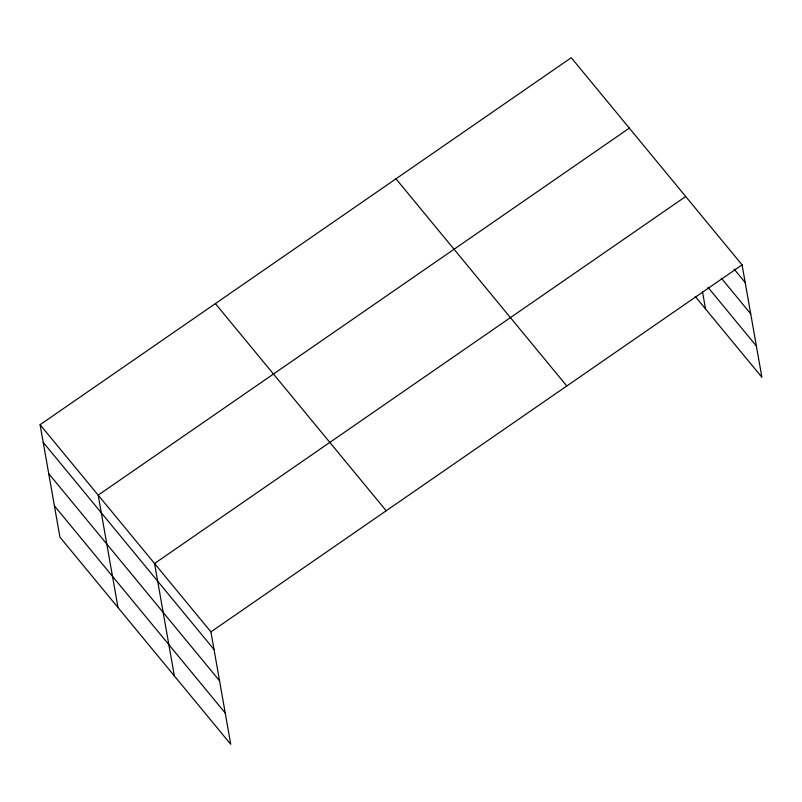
<?xml version="1.0" encoding="UTF-8"?>
<svg xmlns="http://www.w3.org/2000/svg" width="802" height="802" viewBox="0 0 802 802"><rect width="100%" height="100%" fill="white"/><g stroke="black" fill="none" stroke-linecap="round" stroke-linejoin="round"><path stroke-width="1.2" d="M40.1 424.699L210.926 631.876L230.745 744.296L59.919 537.129L40.1 424.699L571.255 57.704L742.081 264.871L761.9 377.301L695.204 296.419M629.329 128.14L98.185 495.135L118.004 607.565M685.7 196.51L154.555 563.505L174.375 675.936M210.926 631.876L742.081 264.871M734.071 269.061L745.188 282.535M721.329 278.184L750.702 313.813M707.955 287.286L756.386 346.033M395.967 178.806L566.793 385.983M215.377 303.587L386.203 510.764M43.218 442.363L214.044 649.54M48.732 473.631L219.558 680.808M54.406 505.851L225.232 713.028M702.562 292.098L705.529 308.93"/></g></svg>
